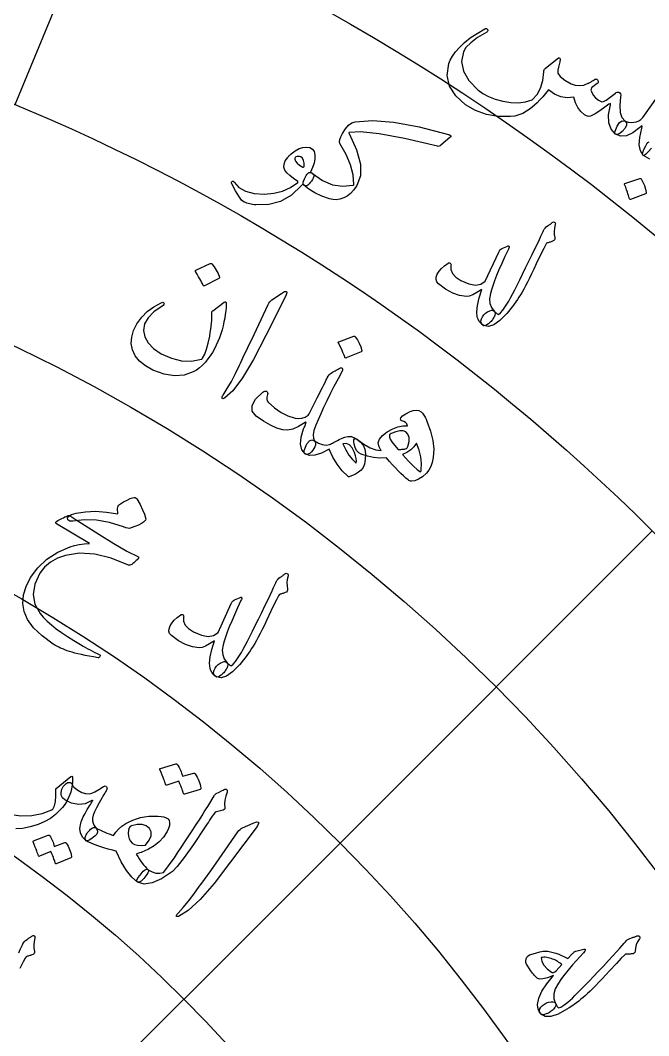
# Model space of a CAD drawing. Header units: millimetres. Extents: x -65 to 65, y -65 to 84.
# Drawn here: x 15.3 to 28, y 17.87 to 38.38 of the extents above; entities that cross this region are included whole.
import ezdxf

# ---------------------------------------------------------------- set-up
doc = ezdxf.new("R2010")
doc.units = ezdxf.units.MM
for name, color, linetype in [('ENGRAVE', 7, 'Continuous'), ('ENGRAVE_FINE', 8, 'Continuous'), ('GUIDE', 3, 'Continuous'), ('TEXT', 5, 'Continuous')]:
    doc.layers.add(name, color=color, linetype=linetype)

msp = doc.modelspace()

# ---------------------------------------------------------------- linework, layer by layer
at = {"layer": 'ENGRAVE'}
for radius in [57.525, 48.6086, 39.6922, 30.7759, 21.8595]:
    msp.add_circle((0, 0), radius, dxfattribs=at)
at = {"layer": 'ENGRAVE_FINE'}
for points in [[(18.6017, 44.9085), (15.1896, 36.6709)], [(28.0667, 28.0667), (21.7618, 21.7618)], [(21.7618, 21.7618), (15.457, 15.457)]]:
    msp.add_lwpolyline(points, dxfattribs=at)
for radius in [53.0668, 44.1504, 35.2341, 26.3177]:
    msp.add_circle((0, 0), radius, dxfattribs=at)
at = {"layer": 'GUIDE'}
msp.add_circle((0, 0), 59.475, dxfattribs=at)
at = {"layer": 'TEXT'}
for points in [[(27.3237, 36.9097), (27.3403, 36.9202), (27.3575, 36.9263), (27.3754, 36.928), (27.3939, 36.9253), (27.4133, 36.9152), (27.4255, 36.8962), (27.4305, 36.8685), (27.4284, 36.8319), (27.4112, 36.6591), (27.4207, 36.5198), (27.457, 36.4139), (27.5205, 36.3413), (27.5498, 36.3048), (27.5496, 36.2578), (27.5199, 36.2001), (27.4607, 36.1319), (27.4188, 36.096), (27.382, 36.0756), (27.3503, 36.0707), (27.3236, 36.0813), (27.2383, 36.1777), (27.1931, 36.3077), (27.1877, 36.4715), (27.222, 36.6693), (27.2256, 36.6866), (27.2221, 36.6951), (27.2115, 36.6948), (27.1938, 36.6857), (27.0804, 36.6033), (26.9876, 36.5384), (26.9151, 36.4911), (26.863, 36.4615), (26.8199, 36.444), (26.7789, 36.439), (26.7399, 36.4466), (26.7029, 36.4666), (26.6261, 36.5337), (26.5644, 36.6158), (26.5179, 36.7129), (26.4864, 36.8252), (26.3498, 36.8112), (26.2188, 36.8318), (26.093, 36.8872), (25.9722, 36.9773), (25.9136, 36.9023), (25.8558, 36.8332), (25.7991, 36.7701), (25.7433, 36.7129), (25.6884, 36.6615), (25.6342, 36.6157), (25.5808, 36.5754), (25.528, 36.5407), (25.4523, 36.4982), (25.3734, 36.4663), (25.2913, 36.4447), (25.2059, 36.4336), (24.9534, 36.4369), (24.7184, 36.4775), (24.5003, 36.5556), (24.2986, 36.6716), (24.0977, 36.8502), (23.9737, 37.0479), (23.9267, 37.2654), (23.9569, 37.5035), (23.9851, 37.5761), (24.0308, 37.6552), (24.0943, 37.7407), (24.1756, 37.8326), (24.2751, 37.9273), (24.3934, 38.0212), (24.5306, 38.1142), (24.6869, 38.2062), (24.6991, 38.2115), (24.71, 38.2139), (24.7196, 38.2133), (24.7278, 38.2099), (24.737, 38.2026), (24.7434, 38.1944), (24.7471, 38.1853), (24.7481, 38.1752), (24.7464, 38.1652), (24.7422, 38.1563), (24.7356, 38.1485), (24.7264, 38.1417), (24.5413, 38.0298), (24.401, 37.9259), (24.3051, 37.8306), (24.2534, 37.744), (24.2166, 37.5441), (24.2527, 37.3497), (24.3612, 37.1604), (24.542, 36.9755), (24.6432, 36.9021), (24.7618, 36.8396), (24.8977, 36.7878), (25.0512, 36.7465), (25.2148, 36.7191), (25.3677, 36.7139), (25.5099, 36.7311), (25.6414, 36.7709), (25.7408, 36.8767), (25.8134, 37.0067), (25.8588, 37.1611), (25.8766, 37.3401), (25.8796, 37.3598), (25.8857, 37.3768), (25.8948, 37.3911), (25.907, 37.4028), (26.1466, 37.6027), (26.1717, 37.6183), (26.1901, 37.621), (26.2017, 37.6107), (26.2064, 37.5875), (26.2002, 37.5383), (26.1906, 37.4859), (26.1776, 37.4303), (26.1612, 37.3716), (26.1635, 37.3099), (26.2097, 37.2434), (26.2994, 37.172), (26.4328, 37.0954), (26.5141, 37.0666), (26.5978, 37.0587), (26.684, 37.0718), (26.7728, 37.1058), (26.785, 37.1108), (26.7973, 37.1166), (26.8096, 37.1233), (26.8219, 37.1307), (26.8343, 37.1386), (26.8469, 37.1468), (26.8596, 37.155), (26.8724, 37.1635), (26.8973, 37.1791), (26.9183, 37.1884), (26.9355, 37.1917), (26.9488, 37.1888), (26.9577, 37.1826), (26.9648, 37.1738), (26.97, 37.1625), (26.9733, 37.1486), (26.9749, 37.1354), (26.9728, 37.1232), (26.9669, 37.1121), (26.9573, 37.1019), (26.8664, 37.0381), (26.844, 37.0149), (26.8318, 36.9905), (26.8298, 36.9647), (26.8381, 36.9378), (26.8763, 36.8698), (26.9243, 36.8132), (26.9822, 36.7677), (27.0499, 36.7334), (27.0836, 36.7373), (27.1404, 36.768), (27.2204, 36.8255), (27.3237, 36.9097)], [(21.2034, 35.2856), (21.4069, 35.1452), (21.6108, 35.0584), (21.8162, 35.0255), (22.0235, 35.0463), (22.0296, 35.0484), (22.0345, 35.0518), (22.0383, 35.0563), (22.0409, 35.062), (22.0238, 35.255), (21.9711, 35.4577), (21.8826, 35.6701), (21.7578, 35.8917), (21.749, 35.9244), (21.7549, 35.9688), (21.7755, 36.025), (21.8109, 36.093), (21.8708, 36.1874), (21.934, 36.2586), (22.0006, 36.3065), (22.0706, 36.3312), (22.42, 36.3565), (22.8506, 36.3233), (23.362, 36.2289), (23.9534, 36.0697), (23.9604, 36.0685), (23.9666, 36.0668), (23.972, 36.0646), (23.9766, 36.0621), (23.9806, 36.0594), (23.9843, 36.0569), (23.9876, 36.0547), (23.9906, 36.0527), (23.9972, 36.0468), (24.0005, 36.0403), (24.0003, 36.0332), (23.9966, 36.0255), (23.9956, 36.0241), (23.9943, 36.0227), (23.9927, 36.0212), (23.9908, 36.0197), (23.9885, 36.018), (23.9857, 36.0158), (23.9824, 36.0133), (23.9786, 36.0104), (23.7989, 35.8552), (23.781, 35.8427), (23.7636, 35.8352), (23.7464, 35.8328), (23.7297, 35.8354), (23.0668, 35.9916), (22.5493, 36.0864), (22.1771, 36.1258), (21.9502, 36.1141), (21.9431, 36.1111), (21.9397, 36.1063), (21.94, 36.0998), (21.9441, 36.0914), (22.0959, 35.7606), (22.172, 35.475), (22.1742, 35.2353), (22.104, 35.0413), (22.0415, 34.9532), (21.9761, 34.8821), (21.9078, 34.828), (21.8366, 34.7909), (21.7602, 34.7665), (21.6867, 34.7555), (21.616, 34.7578), (21.5481, 34.7734), (21.3929, 34.8297), (21.255, 34.8939), (21.1343, 34.9665), (21.0307, 35.0474), (21.0191, 35.0645), (21.0149, 35.086), (21.018, 35.1121), (21.0285, 35.1426), (21.0435, 35.1759), (21.057, 35.2044), (21.0692, 35.2281), (21.0798, 35.2471), (21.0973, 35.2725), (21.1152, 35.2907), (21.1334, 35.3016), (21.1519, 35.3053), (21.1644, 35.3056), (21.1771, 35.3024), (21.1902, 35.2957), (21.2034, 35.2856)], [(20.9815, 35.0394), (20.7818, 34.8498), (20.5622, 34.722), (20.3226, 34.6554), (20.0629, 34.6494), (20.0293, 34.653), (19.9967, 34.6575), (19.9651, 34.663), (19.9346, 34.6696), (19.9054, 34.6772), (19.8777, 34.6859), (19.8517, 34.6959), (19.8272, 34.707), (19.7741, 34.7486), (19.7149, 34.8237), (19.6493, 34.9321), (19.5769, 35.074), (19.5707, 35.092), (19.5693, 35.1068), (19.5729, 35.1184), (19.5814, 35.1268), (19.5922, 35.1309), (19.6027, 35.1297), (19.6128, 35.1231), (19.6227, 35.1111), (19.7205, 35.0034), (19.8552, 34.9274), (20.0272, 34.8827), (20.237, 34.8688), (20.4246, 34.8841), (20.5993, 34.9283), (20.7609, 35.0018), (20.9096, 35.1048), (20.9121, 35.1101), (20.913, 35.115), (20.9122, 35.1195), (20.9097, 35.1235), (20.819, 35.1848), (20.7453, 35.2433), (20.6889, 35.2988), (20.6496, 35.3517), (20.6291, 35.4098), (20.6314, 35.4723), (20.6565, 35.5392), (20.7044, 35.6105), (20.7117, 35.6195), (20.7194, 35.6284), (20.7276, 35.6372), (20.7362, 35.6461), (20.7454, 35.6551), (20.7552, 35.6644), (20.7657, 35.674), (20.7768, 35.684), (20.8557, 35.7445), (20.9338, 35.7872), (21.011, 35.8122), (21.0873, 35.8195), (21.1546, 35.8083), (21.2046, 35.7783), (21.2373, 35.7294), (21.2526, 35.6617), (21.2525, 35.5801), (21.2378, 35.4941), (21.2087, 35.4036), (21.1651, 35.3087), (21.1705, 35.3055), (21.1759, 35.3026), (21.1812, 35.3), (21.1865, 35.2977), (21.1917, 35.2954), (21.197, 35.2928), (21.2024, 35.2899), (21.2078, 35.2867), (21.224, 35.2717), (21.2312, 35.2511), (21.2295, 35.2251), (21.2189, 35.1936), (21.2031, 35.1615), (21.1839, 35.131), (21.1615, 35.1019), (21.1359, 35.0744), (21.1105, 35.0519), (21.0888, 35.0379), (21.071, 35.0324), (21.0568, 35.0355), (21.0051, 35.0665), (21.0018, 35.0617), (20.9967, 35.0556), (20.9899, 35.0481), (20.9815, 35.0394)], [(21.0349, 35.4276), (21.0361, 35.4955), (21.0256, 35.5501), (21.0034, 35.5915), (20.9697, 35.6196), (20.9439, 35.6268), (20.9185, 35.6291), (20.8935, 35.6265), (20.8689, 35.619), (20.8589, 35.6132), (20.8527, 35.6042), (20.8503, 35.5921), (20.8516, 35.5769), (20.8653, 35.535), (20.8964, 35.4936), (20.9449, 35.4526), (21.0107, 35.412), (21.0184, 35.4093), (21.025, 35.411), (21.0305, 35.4171), (21.0349, 35.4276)], [(27.8174, 35.1859), (27.8237, 35.1868), (27.8302, 35.185), (27.837, 35.1808), (27.8441, 35.1741), (27.8803, 35.109), (27.9092, 35.0414), (27.931, 34.9713), (27.9456, 34.8987), (27.9453, 34.8896), (27.9427, 34.8824), (27.9376, 34.8772), (27.9302, 34.8739), (27.6293, 34.7616), (27.6204, 34.7603), (27.6133, 34.7639), (27.6078, 34.7726), (27.6041, 34.7862), (27.6009, 34.798), (27.5955, 34.8162), (27.5878, 34.8408), (27.5779, 34.8717), (27.5654, 34.9093), (27.5499, 34.9538), (27.5315, 35.0052), (27.51, 35.0636), (27.5078, 35.0722), (27.5084, 35.0787), (27.5118, 35.0829), (27.5179, 35.0851)], [(26.0476, 34.2929), (26.0618, 34.3016), (26.075, 34.3055), (26.0872, 34.3046), (26.0983, 34.2988), (26.106, 34.2907), (26.1106, 34.2804), (26.1119, 34.268), (26.11, 34.2535), (26.0939, 34.1835), (26.087, 34.116), (26.0893, 34.0511), (26.1008, 33.9888), (26.1016, 33.9646), (26.0939, 33.9443), (26.0777, 33.9281), (26.0531, 33.9158), (26.0386, 33.9107), (26.0239, 33.9057), (26.0091, 33.9008), (25.9941, 33.8961), (25.9791, 33.8914), (25.9642, 33.8865), (25.9496, 33.8815), (25.9351, 33.8764), (25.9176, 33.8504), (25.8769, 33.7718), (25.8128, 33.6405), (25.7253, 33.4567), (25.6772, 33.3556), (25.6314, 33.2611), (25.5881, 33.1732), (25.5471, 33.0918), (25.5084, 33.0172), (25.4721, 32.9497), (25.4382, 32.8893), (25.4066, 32.836), (25.3757, 32.7865), (25.3439, 32.7378), (25.3111, 32.6899), (25.2773, 32.6427), (25.2425, 32.5961), (25.2065, 32.5499), (25.1692, 32.5041), (25.1308, 32.4587), (24.9915, 32.3147), (24.8674, 32.2257), (24.7585, 32.1914), (24.6647, 32.2118), (24.6299, 32.237), (24.6102, 32.2677), (24.6057, 32.304), (24.6164, 32.346), (24.6378, 32.3886), (24.6659, 32.4267), (24.7004, 32.4604), (24.7416, 32.4896), (24.7846, 32.5127), (24.821, 32.5232), (24.8508, 32.5209), (24.874, 32.506), (24.8898, 32.492), (24.9041, 32.4794), (24.9168, 32.4683), (24.9278, 32.4587), (24.9376, 32.4507), (24.9466, 32.4447), (24.9548, 32.4406), (24.9622, 32.4383), (25.0028, 32.4675), (25.0511, 32.5224), (25.107, 32.6028), (25.1705, 32.7089), (25.2062, 32.7735), (25.2462, 32.8482), (25.2905, 32.9332), (25.3389, 33.0284), (25.3917, 33.1339), (25.4492, 33.2498), (25.5114, 33.376), (25.5782, 33.5126), (25.6431, 33.6464), (25.6998, 33.7642), (25.7482, 33.866), (25.7884, 33.9517), (25.8207, 34.0213), (25.8452, 34.0745), (25.8619, 34.1113), (25.8709, 34.1318), (25.8845, 34.1571), (25.9031, 34.1812), (25.9265, 34.2041), (25.9547, 34.2259), (25.9702, 34.2357), (25.9846, 34.2452), (25.9978, 34.2542), (26.01, 34.2628), (26.0211, 34.271), (26.031, 34.2787), (26.0398, 34.286), (26.0476, 34.2929)], [(24.6603, 32.2112), (24.612, 32.2529), (24.575, 32.2955), (24.549, 32.3393), (24.5343, 32.3841), (24.5255, 32.4919), (24.5376, 32.6207), (24.5704, 32.7706), (24.624, 32.9415), (24.5263, 32.8797), (24.4426, 32.8356), (24.3728, 32.8093), (24.3168, 32.8007), (24.1775, 32.8202), (24.0371, 32.8696), (23.8953, 32.9487), (23.7516, 33.0576), (23.7175, 33.0975), (23.7018, 33.1429), (23.7047, 33.1938), (23.726, 33.2503), (23.7625, 33.3086), (23.8107, 33.365), (23.8708, 33.4193), (23.9428, 33.4716), (23.954, 33.4776), (23.9649, 33.4805), (23.9754, 33.4801), (23.9856, 33.4765), (23.9961, 33.4685), (24.0023, 33.4586), (24.0042, 33.4468), (24.0018, 33.4332), (23.9993, 33.346), (24.0317, 33.2658), (24.0989, 33.1925), (24.2009, 33.1259), (24.3604, 33.0576), (24.496, 33.0317), (24.6081, 33.0485), (24.6966, 33.1083), (24.967, 33.6941), (24.9806, 33.7201), (24.9956, 33.741), (25.012, 33.757), (25.0297, 33.7679), (25.132, 33.8124), (25.1459, 33.8178), (25.1574, 33.8205), (25.1664, 33.8206), (25.1729, 33.8181), (25.1774, 33.8087), (25.1771, 33.7949), (25.1719, 33.7766), (25.1619, 33.754), (25.0916, 33.6053), (25.0285, 33.4671), (24.9727, 33.3393), (24.9241, 33.2218), (24.8825, 33.1149), (24.8476, 33.0189), (24.8194, 32.9336), (24.7979, 32.8592), (24.7823, 32.7541), (24.7902, 32.66), (24.8216, 32.5767), (24.8765, 32.5041), (24.8909, 32.4824), (24.8951, 32.4553), (24.8892, 32.4228), (24.8731, 32.3849), (24.8625, 32.3665), (24.8511, 32.3485), (24.839, 32.3307), (24.8261, 32.3133), (24.8122, 32.2965), (24.7969, 32.2805), (24.7802, 32.2652), (24.7622, 32.2508), (24.7269, 32.2263), (24.6982, 32.2115), (24.676, 32.2065), (24.6603, 32.2112)], [(19.1396, 33.4676), (19.1459, 33.4692), (19.153, 33.4683), (19.1608, 33.4649), (19.1694, 33.4589), (19.2188, 33.3976), (19.2612, 33.3329), (19.2966, 33.2648), (19.3249, 33.1933), (19.3264, 33.1841), (19.3249, 33.1765), (19.3207, 33.1706), (19.3136, 33.1664), (19.0233, 33.0162), (19.0143, 33.0138), (19.0063, 33.0166), (18.9991, 33.0247), (18.9927, 33.038), (18.9873, 33.0495), (18.9783, 33.0672), (18.9659, 33.091), (18.95, 33.121), (18.9301, 33.1574), (18.906, 33.2004), (18.8774, 33.25), (18.8444, 33.3062), (18.8406, 33.3146), (18.84, 33.3212), (18.8427, 33.3259), (18.8486, 33.3288)], [(20.5762, 32.8609), (20.6426, 32.8984), (20.6799, 32.9028), (20.688, 32.8742), (20.6669, 32.8126), (20.2658, 32.0157), (20.0166, 31.5284), (19.7926, 31.155), (19.5951, 30.8946), (19.4246, 30.7467), (19.4052, 30.7381), (19.3913, 30.7356), (19.3829, 30.7393), (19.3799, 30.7492), (19.3803, 30.7616), (19.3839, 30.7756), (19.3907, 30.7914), (19.4007, 30.809), (19.4843, 30.9418), (19.567, 31.0865), (19.6485, 31.2431), (19.7288, 31.4118), (19.7505, 31.4553), (19.808, 31.5739), (19.901, 31.7674), (20.0292, 32.0361), (20.3067, 32.6361), (20.3235, 32.6667), (20.3421, 32.693), (20.3625, 32.7151), (20.3846, 32.7328)], [(19.4642, 32.6486), (19.4596, 32.5801), (19.4527, 32.5098), (19.4436, 32.4377), (19.4321, 32.3637), (19.4177, 32.2878), (19.3998, 32.2098), (19.3783, 32.1296), (19.3533, 32.0474), (19.3258, 31.967), (19.2951, 31.8893), (19.2612, 31.8144), (19.2242, 31.7422), (19.1838, 31.6725), (19.1401, 31.6051), (19.093, 31.54), (19.0426, 31.4772), (18.9842, 31.4145), (18.9238, 31.3605), (18.8614, 31.3151), (18.797, 31.2782), (18.6159, 31.2148), (18.42, 31.2001), (18.209, 31.2339), (17.9822, 31.3156), (17.8312, 31.3969), (17.7118, 31.4912), (17.624, 31.5988), (17.5677, 31.72), (17.5451, 31.8479), (17.5527, 31.9786), (17.5906, 32.1123), (17.659, 32.2489), (17.7547, 32.3809), (17.8678, 32.4961), (17.9984, 32.5942), (18.1468, 32.6752), (18.1674, 32.6824), (18.184, 32.6836), (18.1966, 32.6786), (18.2054, 32.6675), (18.2105, 32.6517), (18.2057, 32.6362), (18.1912, 32.6209), (18.1669, 32.6059), (18.0008, 32.4927), (17.8835, 32.3726), (17.8145, 32.2458), (17.7934, 32.1128), (17.8173, 31.9835), (17.8848, 31.8626), (17.996, 31.75), (18.1508, 31.6451), (18.3571, 31.5518), (18.5608, 31.502), (18.7627, 31.4959), (18.9631, 31.5336), (18.9682, 31.536), (18.9738, 31.5409), (18.9797, 31.5482), (18.986, 31.5578), (19.0284, 31.6383), (19.0664, 31.7389), (19.1, 31.8596), (19.1288, 32.0004), (19.1407, 32.0729), (19.1508, 32.1408), (19.1593, 32.2042), (19.166, 32.2631), (19.1706, 32.3173), (19.173, 32.3669), (19.173, 32.4117), (19.1708, 32.4519), (19.1705, 32.4723), (19.1735, 32.4892), (19.1798, 32.5026), (19.1894, 32.5124), (19.4218, 32.6865), (19.4388, 32.6946), (19.4515, 32.6909), (19.46, 32.6756), (19.4642, 32.6486)], [(22.0383, 32.0001), (22.0448, 32.0011), (22.0518, 31.9996), (22.0593, 31.9955), (22.0674, 31.9888), (22.112, 31.9233), (22.1493, 31.8549), (22.1793, 31.7838), (22.202, 31.7099), (22.2027, 31.7006), (22.2006, 31.6932), (22.1959, 31.6876), (22.1884, 31.684), (21.8855, 31.5594), (21.8763, 31.5578), (21.8684, 31.5613), (21.8619, 31.57), (21.8566, 31.5838), (21.852, 31.5958), (21.8445, 31.6142), (21.8339, 31.6391), (21.8204, 31.6705), (21.8035, 31.7085), (21.7827, 31.7536), (21.758, 31.8056), (21.7295, 31.8646), (21.7263, 31.8734), (21.7262, 31.88), (21.7293, 31.8845), (21.7355, 31.8868)], [(21.2488, 29.8854), (21.2626, 29.86), (21.2679, 29.8318), (21.2645, 29.8008), (21.2525, 29.767), (21.233, 29.7286), (21.2106, 29.6945), (21.1852, 29.6648), (21.157, 29.6393), (21.1286, 29.6206), (21.1029, 29.6111), (21.08, 29.6107), (21.0598, 29.6196), (20.9903, 29.7058), (20.9617, 29.8187), (20.9739, 29.9587), (21.027, 30.1259), (21.038, 30.1534), (21.0475, 30.1773), (21.0556, 30.1975), (21.0621, 30.214), (21.0673, 30.2269), (21.0709, 30.2361), (21.0731, 30.2416), (21.0738, 30.2434), (21.0755, 30.2552), (21.0727, 30.2608), (21.0656, 30.2599), (21.054, 30.2528), (20.9244, 30.1735), (20.8062, 30.1226), (20.6993, 30.1), (20.6035, 30.1057), (20.4837, 30.1414), (20.3549, 30.2001), (20.217, 30.2817), (20.0697, 30.3861), (19.9897, 30.484), (19.9848, 30.5968), (20.0552, 30.7248), (20.2015, 30.8676), (20.2232, 30.8821), (20.2433, 30.8901), (20.2618, 30.8915), (20.2787, 30.8863), (20.2918, 30.8758), (20.2989, 30.8611), (20.3, 30.8422), (20.2951, 30.8192), (20.2845, 30.77), (20.2836, 30.728), (20.2922, 30.6932), (20.3104, 30.6657), (20.4376, 30.5495), (20.5703, 30.457), (20.7088, 30.3882), (20.8533, 30.3431), (20.9239, 30.3347), (20.9919, 30.3422), (21.0574, 30.3657), (21.1204, 30.4053), (21.1374, 30.4329), (21.1729, 30.5001), (21.227, 30.6067), (21.2995, 30.753), (21.3387, 30.831), (21.3742, 30.9013), (21.406, 30.9639), (21.4342, 31.0189), (21.4583, 31.066), (21.4779, 31.1049), (21.493, 31.1357), (21.5035, 31.1583), (21.522, 31.1912), (21.5414, 31.218), (21.5616, 31.2387), (21.5827, 31.2533), (21.6115, 31.2696), (21.6383, 31.2848), (21.6633, 31.2988), (21.6864, 31.3116), (21.7073, 31.3234), (21.7259, 31.3343), (21.7423, 31.3444), (21.7563, 31.3535), (21.7688, 31.36), (21.7805, 31.3621), (21.7914, 31.3598), (21.8015, 31.353), (21.8095, 31.3413), (21.8134, 31.3293), (21.813, 31.3169), (21.8084, 31.3041), (21.721, 31.139), (21.6395, 30.9816), (21.5641, 30.832), (21.4946, 30.69), (21.4308, 30.5558), (21.3727, 30.4296), (21.3203, 30.3113), (21.2734, 30.2009), (21.2353, 30.0939), (21.2185, 30.0057), (21.2229, 29.9362), (21.2488, 29.8854)], [(23.4034, 30.4691), (23.4156, 30.4583), (23.4286, 30.444), (23.4422, 30.4264), (23.4564, 30.4054), (23.4711, 30.3809), (23.4862, 30.3526), (23.5017, 30.3206), (23.5174, 30.2849), (23.5911, 30.0826), (23.6365, 29.8923), (23.6541, 29.7141), (23.6442, 29.5481), (23.6227, 29.4502), (23.5925, 29.3654), (23.5539, 29.2939), (23.5069, 29.2354), (23.4242, 29.1613), (23.3457, 29.1093), (23.2717, 29.0792), (23.202, 29.0711), (23.1853, 29.0722), (23.169, 29.0766), (23.1529, 29.0841), (23.1372, 29.095), (23.0905, 29.1336), (23.0415, 29.1771), (22.9902, 29.2255), (22.9366, 29.2786), (22.8807, 29.3366), (22.8223, 29.3994), (22.7616, 29.4669), (22.6983, 29.5392), (22.5683, 29.5373), (22.4403, 29.5493), (22.3144, 29.5753), (22.1903, 29.6154), (22.1382, 29.6452), (22.0974, 29.6893), (22.0676, 29.7475), (22.0488, 29.8201), (22.0419, 29.8685), (22.0433, 29.9029), (22.053, 29.9234), (22.071, 29.9298), (22.0774, 29.9292), (22.0833, 29.9281), (22.0888, 29.9264), (22.094, 29.9241), (22.0988, 29.9215), (22.1036, 29.9187), (22.1082, 29.9157), (22.1126, 29.9126), (22.2457, 29.8154), (22.3699, 29.7457), (22.4853, 29.7034), (22.5922, 29.6888), (22.5886, 29.6945), (22.5845, 29.7021), (22.5797, 29.7115), (22.5744, 29.7228), (22.5684, 29.7358), (22.5614, 29.7503), (22.5536, 29.7663), (22.545, 29.7838), (22.5348, 29.8511), (22.5597, 29.9203), (22.6198, 29.9912), (22.7153, 30.0639), (22.825, 30.1254), (22.9298, 30.1662), (23.0296, 30.1862), (23.1243, 30.1853), (23.1093, 30.2254), (23.085, 30.2565), (23.0515, 30.2786), (23.0088, 30.2917), (22.9992, 30.2944), (22.9918, 30.3), (22.9866, 30.3086), (22.9835, 30.32), (22.992, 30.3528), (23.0268, 30.3895), (23.088, 30.43), (23.1758, 30.4743), (23.2417, 30.4978), (23.3017, 30.5048), (23.3556, 30.4952), (23.4034, 30.4691)], [(21.7418, 29.9103), (21.8021, 29.9382), (21.8608, 29.9582), (21.9178, 29.9704), (21.9731, 29.9748), (21.9842, 29.9732), (21.9962, 29.9702), (22.0093, 29.9659), (22.0234, 29.9603), (22.0387, 29.9533), (22.0554, 29.9447), (22.0735, 29.9345), (22.0929, 29.9227), (22.1704, 29.8667), (22.2267, 29.7975), (22.2616, 29.7151), (22.2751, 29.6197), (22.272, 29.5075), (22.2563, 29.4159), (22.2284, 29.345), (22.1883, 29.2947), (22.1314, 29.2505), (22.0743, 29.214), (22.0168, 29.185), (21.959, 29.1636), (21.9475, 29.1603), (21.9377, 29.1592), (21.9296, 29.1602), (21.9231, 29.1634), (21.8036, 29.28), (21.7004, 29.4106), (21.6133, 29.5555), (21.5421, 29.715), (21.384, 29.6356), (21.2511, 29.5931), (21.1431, 29.5877), (21.0598, 29.6196), (21.0438, 29.637), (21.0365, 29.6605), (21.0378, 29.6901), (21.0478, 29.7258), (21.093, 29.8259), (21.1415, 29.886), (21.1934, 29.9058), (21.2488, 29.8854), (21.3261, 29.8392), (21.403, 29.8108), (21.4796, 29.8004), (21.556, 29.8078), (21.5723, 29.8174), (21.5906, 29.828), (21.6108, 29.8398), (21.633, 29.8527), (21.6571, 29.8664), (21.6833, 29.8806), (21.7115, 29.8952), (21.7418, 29.9103)], [(23.1305, 29.7686), (23.1548, 29.8713), (23.1559, 29.9552), (23.134, 30.0202), (23.0892, 30.0661), (23.0372, 30.0845), (22.9705, 30.0851), (22.8892, 30.0676), (22.7932, 30.0322), (22.7754, 30.0207), (22.7639, 30.0044), (22.7587, 29.9833), (22.7596, 29.9576), (22.774, 29.919), (22.8081, 29.8648), (22.862, 29.7948), (22.9353, 29.7089), (22.9636, 29.7111), (22.9891, 29.7131), (23.0119, 29.715), (23.0319, 29.7166), (23.0494, 29.7183), (23.0644, 29.7202), (23.0769, 29.7222), (23.0869, 29.7244), (23.1045, 29.7328), (23.1177, 29.743), (23.1263, 29.7549), (23.1305, 29.7686)], [(22.0562, 29.6476), (22.0072, 29.7449), (21.951, 29.8067), (21.8877, 29.833), (21.8175, 29.8237), (21.877, 29.7039), (21.9412, 29.5987), (22.0103, 29.5081), (22.0844, 29.432), (22.0909, 29.4767), (22.0884, 29.5275), (22.0768, 29.5845), (22.0562, 29.6476)], [(23.3066, 29.8381), (23.2554, 29.7672), (23.1912, 29.7053), (23.1141, 29.6522), (23.0243, 29.6079), (23.1462, 29.4755), (23.2444, 29.3742), (23.3193, 29.3041), (23.3711, 29.2654), (23.3844, 29.2623), (23.3941, 29.2678), (23.4002, 29.2821), (23.4027, 29.305), (23.4094, 29.4292), (23.3957, 29.5595), (23.3615, 29.6958), (23.3066, 29.8381)], [(17.388, 28.1465), (17.1059, 28.2329), (16.8415, 28.2811), (16.5952, 28.2918), (16.3675, 28.2653), (16.3326, 28.261), (16.3042, 28.2638), (16.282, 28.2735), (16.2663, 28.2902), (16.2592, 28.3293), (16.2839, 28.3646), (16.3404, 28.396), (16.429, 28.4233), (16.6199, 28.4543), (16.8247, 28.4624), (17.0432, 28.4472), (17.2752, 28.4083), (17.2685, 28.5179), (17.2701, 28.5433), (17.277, 28.5655), (17.2892, 28.5844), (17.3067, 28.6002), (17.3893, 28.6507), (17.4612, 28.6902), (17.5222, 28.7188), (17.5723, 28.7365), (17.6008, 28.742), (17.6241, 28.7397), (17.6422, 28.7298), (17.6551, 28.7122), (17.7212, 28.5961), (17.773, 28.4933), (17.8107, 28.4037), (17.8345, 28.3274), (17.8356, 28.307), (17.829, 28.2861), (17.8149, 28.2648), (17.7931, 28.2431), (17.7501, 28.2147), (17.6911, 28.1845), (17.6159, 28.1525), (17.5248, 28.1185), (17.5055, 28.117), (17.4763, 28.1212), (17.4371, 28.131), (17.388, 28.1465)], [(16.5372, 28.2224), (16.8866, 27.9978), (17.192, 27.8094), (17.4548, 27.6586), (17.6758, 27.5465), (17.6827, 27.5432), (17.6879, 27.5392), (17.6916, 27.5346), (17.6936, 27.5293), (17.694, 27.5237), (17.6926, 27.518), (17.6895, 27.5123), (17.6846, 27.5064), (17.6634, 27.4851), (17.6436, 27.4657), (17.6253, 27.4483), (17.6085, 27.4328), (17.5932, 27.4191), (17.5794, 27.4075), (17.567, 27.3977), (17.5561, 27.3898), (17.5366, 27.3787), (17.5185, 27.3728), (17.5019, 27.3722), (17.4867, 27.3769), (17.1371, 27.5177), (16.8076, 27.5964), (16.4998, 27.614), (16.2144, 27.5714), (16.0511, 27.5152), (15.911, 27.4362), (15.7939, 27.3348), (15.6997, 27.2113), (15.5952, 26.9924), (15.5613, 26.7843), (15.597, 26.587), (15.7018, 26.4), (15.7674, 26.3228), (15.8437, 26.2455), (15.9307, 26.1678), (16.0283, 26.0897), (16.1363, 26.0109), (16.2544, 25.9313), (16.3826, 25.8508), (16.5209, 25.7691), (16.5707, 25.7411), (16.62, 25.7139), (16.6686, 25.6874), (16.7166, 25.6618), (16.7637, 25.637), (16.8095, 25.6135), (16.8541, 25.5912), (16.8975, 25.57), (16.9101, 25.5626), (16.9166, 25.5535), (16.9169, 25.5427), (16.9111, 25.5301), (16.9014, 25.5175), (16.8918, 25.5091), (16.8822, 25.5051), (16.8728, 25.5052), (16.7804, 25.5202), (16.6937, 25.5353), (16.6128, 25.5508), (16.5378, 25.5666), (16.4685, 25.5825), (16.4052, 25.5984), (16.3476, 25.6141), (16.296, 25.6298), (16.2489, 25.6471), (16.2037, 25.6645), (16.1601, 25.6822), (16.1183, 25.7001), (16.0783, 25.7187), (16.0402, 25.7385), (16.0038, 25.7595), (15.9693, 25.7816), (15.7429, 25.9478), (15.5688, 26.1117), (15.4473, 26.2744), (15.3786, 26.4368), (15.3547, 26.6031), (15.3684, 26.773), (15.4199, 26.9465), (15.5099, 27.1235), (15.6585, 27.3219), (15.8411, 27.4924), (16.0581, 27.6343), (16.3101, 27.7468), (16.399, 27.7732), (16.4938, 27.7926), (16.5945, 27.8051), (16.7012, 27.8104), (16.0338, 28.2079), (16.0216, 28.2241), (16.0219, 28.2406), (16.0349, 28.2573), (16.0604, 28.2743), (16.1029, 28.296), (16.1413, 28.3154), (16.1756, 28.3324), (16.2059, 28.3471), (16.2319, 28.3594), (16.2537, 28.3689), (16.2712, 28.3759), (16.2844, 28.3801), (16.3035, 28.3712), (16.3521, 28.3421), (16.4301, 28.2925), (16.5372, 28.2224)], [(20.6479, 27.1975), (20.6621, 27.2061), (20.6754, 27.21), (20.6877, 27.209), (20.6989, 27.2032), (20.7067, 27.195), (20.7113, 27.1846), (20.7127, 27.1722), (20.7109, 27.1576), (20.695, 27.0874), (20.6884, 27.0198), (20.6909, 26.9546), (20.7027, 26.892), (20.7035, 26.8677), (20.6959, 26.8475), (20.6796, 26.8312), (20.6549, 26.819), (20.6403, 26.814), (20.6256, 26.8091), (20.6107, 26.8043), (20.5956, 26.7996), (20.5806, 26.7949), (20.5657, 26.7901), (20.551, 26.7852), (20.5364, 26.7801), (20.5189, 26.7542), (20.4782, 26.6755), (20.4142, 26.5442), (20.3266, 26.3603), (20.2784, 26.2593), (20.2326, 26.1648), (20.1891, 26.0769), (20.148, 25.9955), (20.1092, 25.921), (20.0728, 25.8536), (20.0387, 25.7932), (20.0071, 25.7399), (19.9761, 25.6906), (19.9441, 25.642), (19.9112, 25.5941), (19.8774, 25.547), (19.8424, 25.5005), (19.8063, 25.4543), (19.7689, 25.4086), (19.7304, 25.3633), (19.5909, 25.2196), (19.4667, 25.1307), (19.3581, 25.0963), (19.2647, 25.1166), (19.2301, 25.1416), (19.2106, 25.1722), (19.2062, 25.2084), (19.217, 25.2504), (19.2385, 25.2929), (19.2665, 25.3311), (19.301, 25.3647), (19.3421, 25.394), (19.3851, 25.4171), (19.4215, 25.4276), (19.4512, 25.4254), (19.4742, 25.4106), (19.49, 25.3966), (19.5042, 25.384), (19.5168, 25.3729), (19.5278, 25.3633), (19.5376, 25.3554), (19.5465, 25.3494), (19.5547, 25.3453), (19.5621, 25.343), (19.6027, 25.3722), (19.651, 25.427), (19.7071, 25.5073), (19.7708, 25.6133), (19.8066, 25.6778), (19.8467, 25.7525), (19.891, 25.8374), (19.9395, 25.9326), (19.9925, 26.0381), (20.05, 26.1539), (20.1123, 26.2801), (20.179, 26.4167), (20.2439, 26.5506), (20.3004, 26.6685), (20.3487, 26.7704), (20.3888, 26.8562), (20.4209, 26.9259), (20.4453, 26.9791), (20.462, 27.016), (20.4709, 27.0365), (20.4845, 27.0618), (20.5031, 27.0859), (20.5265, 27.1089), (20.5548, 27.1306), (20.5703, 27.1404), (20.5847, 27.1499), (20.598, 27.1589), (20.6102, 27.1674), (20.6213, 27.1756), (20.6313, 27.1833), (20.6401, 27.1906), (20.6479, 27.1975)], [(19.2603, 25.1159), (19.2124, 25.1574), (19.1756, 25.1999), (19.1499, 25.2434), (19.1353, 25.2881), (19.1267, 25.3957), (19.1389, 25.5243), (19.1717, 25.6741), (19.225, 25.845), (19.1276, 25.7829), (19.0441, 25.7385), (18.9745, 25.7119), (18.9186, 25.703), (18.7798, 25.7217), (18.6397, 25.7699), (18.4981, 25.8478), (18.3544, 25.9552), (18.3202, 25.9946), (18.3043, 26.0397), (18.3069, 26.0906), (18.3278, 26.1473), (18.3638, 26.2059), (18.4116, 26.2626), (18.4711, 26.3175), (18.5426, 26.3704), (18.5538, 26.3766), (18.5646, 26.3795), (18.5752, 26.3792), (18.5854, 26.3757), (18.5959, 26.3678), (18.6022, 26.358), (18.6041, 26.3462), (18.6018, 26.3326), (18.5999, 26.2454), (18.6327, 26.1656), (18.7001, 26.0929), (18.8022, 26.0271), (18.9616, 25.9599), (19.0971, 25.9347), (19.2089, 25.9519), (19.2973, 26.012), (19.5657, 26.5987), (19.5793, 26.6247), (19.5942, 26.6457), (19.6105, 26.6617), (19.6283, 26.6727), (19.7305, 26.7173), (19.7445, 26.7228), (19.756, 26.7256), (19.765, 26.7256), (19.7715, 26.7231), (19.7761, 26.7137), (19.7758, 26.6999), (19.7707, 26.6816), (19.7608, 26.6589), (19.691, 26.51), (19.6283, 26.3716), (19.5728, 26.2436), (19.5245, 26.126), (19.4831, 26.019), (19.4483, 25.923), (19.4202, 25.8377), (19.3988, 25.7632), (19.3832, 25.6582), (19.391, 25.5642), (19.4221, 25.481), (19.4767, 25.4087), (19.4911, 25.387), (19.4952, 25.3599), (19.4892, 25.3275), (19.473, 25.2896), (19.4624, 25.2713), (19.451, 25.2532), (19.4388, 25.2355), (19.4259, 25.2181), (19.412, 25.2013), (19.3967, 25.1853), (19.38, 25.1701), (19.3619, 25.1556), (19.3267, 25.1311), (19.2981, 25.1163), (19.2759, 25.1113), (19.2603, 25.1159)], [(18.807, 23.1726), (18.8135, 23.1731), (18.8205, 23.171), (18.8278, 23.1662), (18.8354, 23.1588), (18.8564, 23.1246), (18.8755, 23.09), (18.8927, 23.0551), (18.9081, 23.0199), (18.9217, 22.9841), (18.9335, 22.9473), (18.9436, 22.9096), (18.9519, 22.871), (18.9517, 22.8614), (18.9487, 22.8536), (18.9428, 22.8476), (18.934, 22.8434), (18.6178, 22.7471), (18.6117, 22.7474), (18.606, 22.7521), (18.6007, 22.761), (18.596, 22.7743), (18.5938, 22.7847), (18.5891, 22.8004), (18.5819, 22.8212), (18.5723, 22.8473), (18.5601, 22.879), (18.5452, 22.9165), (18.5277, 22.9599), (18.5076, 23.0092), (18.2614, 22.9324), (18.2521, 22.9313), (18.2445, 22.9354), (18.2384, 22.9445), (18.234, 22.9587), (18.2302, 22.971), (18.2238, 22.99), (18.2148, 23.0156), (18.2032, 23.0478), (18.1886, 23.0871), (18.1706, 23.1335), (18.1491, 23.1872), (18.1241, 23.2482), (18.1227, 23.2561), (18.124, 23.262), (18.1279, 23.2658), (18.1344, 23.2676), (18.4451, 23.3602), (18.4516, 23.3608), (18.4586, 23.3588), (18.4659, 23.3541), (18.4737, 23.3469), (18.4927, 23.3192), (18.51, 23.2908), (18.5256, 23.2618), (18.5393, 23.2322), (18.5514, 23.2021), (18.5621, 23.1717), (18.5712, 23.141), (18.5788, 23.11)], [(17.0448, 22.8996), (17.0541, 22.8847), (17.0568, 22.868), (17.053, 22.8494), (17.0426, 22.8289), (17.0349, 22.815), (17.0241, 22.7958), (17.0102, 22.7712), (16.9932, 22.7414), (16.9732, 22.7064), (16.9504, 22.6665), (16.9247, 22.6217), (16.8961, 22.5719), (16.8425, 22.4762), (16.8027, 22.3928), (16.7764, 22.3219), (16.7639, 22.2633), (16.7628, 22.2108), (16.7732, 22.1609), (16.795, 22.1137), (16.8282, 22.0691), (16.8576, 22.0255), (16.8653, 21.9837), (16.8512, 21.9437), (16.8154, 21.9055), (16.7483, 21.853), (16.6956, 21.8192), (16.6573, 21.804), (16.6332, 21.8076), (16.5589, 21.8811), (16.5157, 21.9647), (16.5038, 22.0586), (16.5231, 22.1629), (16.534, 22.1922), (16.5463, 22.2231), (16.5599, 22.2554), (16.5749, 22.2893), (16.5918, 22.3246), (16.611, 22.3612), (16.6327, 22.3992), (16.6567, 22.4385), (16.6805, 22.4764), (16.7014, 22.5102), (16.7196, 22.5398), (16.7351, 22.5653), (16.7476, 22.5862), (16.7571, 22.602), (16.7637, 22.6126), (16.7674, 22.6181), (16.769, 22.6207), (16.7696, 22.6226), (16.7692, 22.6239), (16.7677, 22.6246), (16.765, 22.6245), (16.7611, 22.6233), (16.7558, 22.6211), (16.7492, 22.618), (16.6128, 22.5563), (16.4765, 22.5386), (16.3401, 22.5647), (16.2031, 22.6346), (16.1549, 22.6782), (16.129, 22.7286), (16.1254, 22.7858), (16.1443, 22.8499), (16.1718, 22.9006), (16.201, 22.9396), (16.2319, 22.9668), (16.2645, 22.9823), (16.295, 22.9877), (16.3195, 22.9845), (16.3379, 22.9727), (16.3503, 22.9525), (16.3583, 22.9313), (16.3665, 22.9143), (16.375, 22.9015), (16.3837, 22.8931), (16.4669, 22.8288), (16.5463, 22.7848), (16.622, 22.7611), (16.6941, 22.7576), (16.7454, 22.7678), (16.8112, 22.7953), (16.8917, 22.84), (16.987, 22.9019), (17.0028, 22.9113), (17.0177, 22.9141), (17.0317, 22.9101), (17.0448, 22.8996)], [(19.2618, 22.7628), (19.3198, 22.7911), (19.3656, 22.8138), (19.399, 22.8308), (19.4202, 22.8423), (19.4346, 22.8487), (19.4478, 22.8509), (19.4599, 22.8486), (19.4708, 22.842), (19.4802, 22.831), (19.4848, 22.8182), (19.4846, 22.8034), (19.4796, 22.7868), (19.4535, 22.7069), (19.437, 22.6289), (19.43, 22.5527), (19.4327, 22.4783), (19.4319, 22.4559), (19.4221, 22.4383), (19.4032, 22.4256), (19.3753, 22.4177), (19.2384, 22.3874), (19.2099, 22.3456), (19.182, 22.3044), (19.1547, 22.264), (19.128, 22.2242), (19.1019, 22.1851), (19.0763, 22.1468), (19.0513, 22.1091), (19.0269, 22.0721), (18.8, 21.7306), (18.6153, 21.4698), (18.4736, 21.2893), (18.3752, 21.1888), (18.1571, 21.0405), (17.9677, 20.9552), (17.8066, 20.9328), (17.6734, 20.9734), (17.6707, 20.9757), (17.668, 20.978), (17.6653, 20.9802), (17.6626, 20.9825), (17.6597, 21.0116), (17.6793, 21.056), (17.7216, 21.1158), (17.7866, 21.1908), (17.8128, 21.2167), (17.8377, 21.2307), (17.8613, 21.2327), (17.8836, 21.2228), (17.9648, 21.1782), (18.0441, 21.1545), (18.1215, 21.1518), (18.1971, 21.1702), (18.2442, 21.2297), (18.2963, 21.2988), (18.3532, 21.3774), (18.4149, 21.4656), (18.4814, 21.5629), (18.5523, 21.6688), (18.6278, 21.7834), (18.7077, 21.9067), (18.787, 22.0272), (18.8578, 22.1359), (18.9202, 22.2327), (18.9742, 22.3176), (19.0201, 22.3904), (19.0585, 22.4505), (19.0892, 22.4981), (19.1123, 22.5331), (19.2167, 22.7155), (19.2289, 22.7318), (19.2405, 22.7451), (19.2515, 22.7555), (19.2618, 22.7628)], [(18.2873, 22.2494), (18.2914, 22.246), (18.2949, 22.2426), (18.298, 22.2394), (18.3005, 22.2363), (18.3027, 22.2331), (18.3048, 22.2298), (18.3067, 22.2263), (18.3085, 22.2226), (18.3189, 22.1714), (18.3159, 22.1166), (18.2996, 22.0581), (18.2699, 21.9959), (18.1939, 21.8826), (18.1054, 21.7851), (18.0045, 21.7031), (17.8913, 21.6365), (17.8627, 21.6225), (17.8335, 21.6091), (17.8035, 21.5962), (17.7729, 21.5839), (17.7416, 21.5721), (17.7097, 21.5608), (17.677, 21.5501), (17.6437, 21.5399), (17.674, 21.4906), (17.7041, 21.4439), (17.734, 21.3999), (17.7638, 21.3586), (17.7935, 21.3201), (17.8234, 21.2847), (17.8534, 21.2522), (17.8836, 21.2228), (17.8923, 21.2081), (17.8909, 21.187), (17.8795, 21.1597), (17.858, 21.1259), (17.7973, 21.0458), (17.7462, 20.9938), (17.705, 20.9696), (17.6734, 20.9734), (17.5578, 21.0715), (17.4478, 21.2085), (17.3425, 21.3845), (17.2412, 21.5997), (17.1635, 21.6176), (17.0792, 21.6404), (16.9883, 21.6681), (16.8907, 21.7007), (16.7948, 21.735), (16.7194, 21.7644), (16.6646, 21.7893), (16.6304, 21.8097), (16.6176, 21.8257), (16.6129, 21.8481), (16.6164, 21.8767), (16.6279, 21.9118), (16.6364, 21.9304), (16.646, 21.9481), (16.6569, 21.9648), (16.6691, 21.9807), (16.6821, 21.9958), (16.6956, 22.0105), (16.7097, 22.0249), (16.7243, 22.0388), (16.7551, 22.0615), (16.7826, 22.0742), (16.807, 22.0767), (16.8282, 22.0691), (16.8746, 22.0454), (16.9204, 22.0231), (16.9654, 22.002), (17.0098, 21.9821), (17.0539, 21.9633), (17.098, 21.9452), (17.1422, 21.9278), (17.1865, 21.9111), (17.2313, 21.9793), (17.2874, 22.0427), (17.3546, 22.1013), (17.4332, 22.155), (17.5035, 22.1929), (17.5765, 22.2255), (17.6523, 22.253), (17.7311, 22.2752), (17.813, 22.2919), (17.8984, 22.3027), (17.9875, 22.3075), (18.08, 22.3064), (18.1481, 22.3001), (18.2053, 22.2885), (18.2517, 22.2716), (18.2873, 22.2494)], [(20.0041, 22.1621), (20.0764, 22.1871), (20.1142, 22.1846), (20.1174, 22.1548), (20.086, 22.0977), (19.5523, 21.3827), (19.2216, 20.9466), (18.9354, 20.6184), (18.6952, 20.3968), (18.5016, 20.2809), (18.4811, 20.2758), (18.467, 20.2757), (18.4594, 20.2808), (18.4582, 20.2911), (18.4608, 20.3031), (18.4668, 20.3163), (18.4763, 20.3307), (18.4892, 20.3462), (18.5947, 20.4623), (18.7014, 20.5904), (18.809, 20.7304), (18.9175, 20.8824), (18.9465, 20.9215), (19.0237, 21.0282), (19.149, 21.2027), (19.3218, 21.4451), (19.6986, 21.9884), (19.7205, 22.0157), (19.7433, 22.0383), (19.7672, 22.0565), (19.7922, 22.07)], [(17.9157, 22.057), (17.8459, 22.1074), (17.762, 22.1334), (17.664, 22.1349), (17.5522, 22.1119), (17.5243, 22.0969), (17.5038, 22.067), (17.4904, 22.0221), (17.4842, 21.9622), (17.488, 21.8984), (17.5018, 21.8438), (17.5258, 21.7984), (17.56, 21.7621), (17.6076, 21.735), (17.6692, 21.7192), (17.7447, 21.7146), (17.8343, 21.7211), (17.9073, 21.8183), (17.9453, 21.9066), (17.9481, 21.9862), (17.9157, 22.057)], [(16.2052, 21.7716), (16.2114, 21.7726), (16.218, 21.7711), (16.2248, 21.7672), (16.232, 21.7607), (16.2516, 21.7293), (16.2695, 21.6976), (16.2856, 21.6654), (16.3, 21.6327), (16.3126, 21.5993), (16.3237, 21.5649), (16.333, 21.5294), (16.3406, 21.4928), (16.3404, 21.4836), (16.3376, 21.4758), (16.332, 21.4696), (16.3237, 21.4648), (16.0251, 21.3452), (16.0193, 21.345), (16.014, 21.349), (16.0091, 21.3572), (16.0047, 21.3695), (16.0027, 21.3794), (15.9983, 21.3941), (15.9917, 21.4136), (15.9827, 21.438), (15.9713, 21.4675), (15.9575, 21.5024), (15.9412, 21.5428), (15.9224, 21.5887), (15.6904, 21.4938), (15.6817, 21.492), (15.6745, 21.4953), (15.6689, 21.5036), (15.6648, 21.5169), (15.6612, 21.5285), (15.6553, 21.5462), (15.647, 21.5702), (15.6362, 21.6004), (15.6226, 21.637), (15.6059, 21.6804), (15.5859, 21.7304), (15.5626, 21.7872), (15.5614, 21.7948), (15.5626, 21.8006), (15.5663, 21.8046), (15.5724, 21.8069), (15.865, 21.9224), (15.8712, 21.9235), (15.8777, 21.9221), (15.8846, 21.9182), (15.8919, 21.9119), (15.9097, 21.8867), (15.9259, 21.8608), (15.9404, 21.8341), (15.9533, 21.8066), (15.9646, 21.7786), (15.9745, 21.7501), (15.9829, 21.7212), (15.99, 21.692)], [(27.76, 19.8852), (27.7761, 19.8893), (27.7899, 19.889), (27.8014, 19.8845), (27.8104, 19.8756), (27.8155, 19.8654), (27.8168, 19.8542), (27.8145, 19.8419), (27.8084, 19.8285), (27.7725, 19.7661), (27.7462, 19.7035), (27.7294, 19.6405), (27.7221, 19.5772), (27.7157, 19.5537), (27.7024, 19.5366), (27.6821, 19.5259), (27.6549, 19.5216), (27.6395, 19.5211), (27.624, 19.5207), (27.6083, 19.5205), (27.5925, 19.5205), (27.5768, 19.5205), (27.5611, 19.5203), (27.5456, 19.5199), (27.5302, 19.5194), (27.5058, 19.4998), (27.4437, 19.4366), (27.3438, 19.3301), (27.2057, 19.1803), (27.1299, 19.098), (27.0582, 19.0212), (26.9907, 18.9501), (26.9274, 18.8845), (26.8683, 18.8248), (26.8136, 18.7711), (26.7632, 18.7235), (26.7172, 18.682), (26.673, 18.644), (26.6282, 18.607), (26.5826, 18.571), (26.5363, 18.536), (26.4892, 18.5018), (26.441, 18.4684), (26.3919, 18.4358), (26.3417, 18.4039), (26.1659, 18.3078), (26.0211, 18.2595), (25.9071, 18.2588), (25.8239, 18.3057), (25.7982, 18.3398), (25.7886, 18.3748), (25.7951, 18.4107), (25.8178, 18.4476), (25.8509, 18.4819), (25.8889, 18.5101), (25.9319, 18.5321), (25.9798, 18.5478), (26.0277, 18.5573), (26.0655, 18.5566), (26.0933, 18.5457), (26.1109, 18.5247), (26.1219, 18.5066), (26.1317, 18.4904), (26.1405, 18.4761), (26.1481, 18.4637), (26.1551, 18.4533), (26.1619, 18.4449), (26.1685, 18.4385), (26.1749, 18.4342), (26.2223, 18.4501), (26.2846, 18.4881), (26.3619, 18.5483), (26.4541, 18.6308), (26.5074, 18.6818), (26.5678, 18.7414), (26.6352, 18.8094), (26.7096, 18.886), (26.7913, 18.9711), (26.8806, 19.0648), (26.9773, 19.167), (27.0814, 19.2778), (27.1829, 19.3865), (27.2718, 19.4825), (27.348, 19.5656), (27.4117, 19.6357), (27.4629, 19.6928), (27.502, 19.7364), (27.5288, 19.7668), (27.5434, 19.7837), (27.5639, 19.8039), (27.5887, 19.8214), (27.6178, 19.8364), (27.6513, 19.8488), (27.669, 19.8536), (27.6856, 19.8584), (27.7009, 19.863), (27.7151, 19.8676), (27.7281, 19.8721), (27.7399, 19.8766), (27.7505, 19.8809), (27.76, 19.8852)], [(26.1716, 18.9322), (26.1088, 18.8194), (26.078, 18.7136), (26.0793, 18.6145), (26.1127, 18.5221), (26.1208, 18.4961), (26.1174, 18.4682), (26.1024, 18.4385), (26.0759, 18.4069), (26.0602, 18.3925), (26.0437, 18.3784), (26.0265, 18.3648), (26.0084, 18.3516), (25.9895, 18.3393), (25.9698, 18.3282), (25.9491, 18.3184), (25.9275, 18.3099), (25.8904, 18.2981), (25.8604, 18.2932), (25.8373, 18.2951), (25.8212, 18.3039), (25.791, 18.3465), (25.7697, 18.393), (25.7573, 18.4436), (25.7537, 18.4983), (25.7778, 18.6264), (25.8386, 18.7673), (25.9361, 18.9211), (26.0704, 19.0878), (25.9532, 19.0405), (25.8594, 19.016), (25.7887, 19.0142), (25.7411, 19.0352), (25.723, 19.0522), (25.7047, 19.0708), (25.6862, 19.091), (25.6675, 19.1127), (25.6485, 19.1362), (25.6291, 19.1615), (25.6092, 19.1888), (25.5889, 19.2179), (25.5531, 19.2728), (25.5283, 19.317), (25.5144, 19.3507), (25.5115, 19.3738), (25.5187, 19.4209), (25.5344, 19.4581), (25.5587, 19.4853), (25.5916, 19.5026), (25.7071, 19.5397), (25.799, 19.5651), (25.8674, 19.5789), (25.9121, 19.5812), (25.9619, 19.576), (26.0135, 19.5671), (26.0669, 19.5543), (26.1221, 19.5377), (26.1791, 19.5173), (26.2378, 19.493), (26.2983, 19.4648), (26.3605, 19.4328), (26.4527, 19.5249), (26.4642, 19.5354), (26.475, 19.5449), (26.4848, 19.5536), (26.4938, 19.5614), (26.5022, 19.568), (26.5103, 19.573), (26.5179, 19.5765), (26.5252, 19.5785), (26.6859, 19.6157), (26.71, 19.6169), (26.7175, 19.6053), (26.7083, 19.581), (26.6825, 19.5441), (26.6043, 19.4634), (26.5303, 19.3838), (26.4606, 19.3051), (26.3952, 19.2275), (26.3337, 19.1512), (26.2759, 19.0765), (26.2219, 19.0035), (26.1716, 18.9322)], [(26.2448, 19.3074), (26.2257, 19.3219), (26.2054, 19.3364), (26.184, 19.3512), (26.1615, 19.3661), (26.1375, 19.3806), (26.1116, 19.3942), (26.0838, 19.4069), (26.0542, 19.4187), (26.025, 19.4299), (25.9957, 19.4391), (25.9665, 19.4463), (25.9372, 19.4515), (25.9081, 19.4544), (25.8792, 19.455), (25.8505, 19.4532), (25.8221, 19.4491), (25.8394, 19.3708), (25.8798, 19.2956), (25.9434, 19.2232), (26.0301, 19.1535), (26.0497, 19.147), (26.0725, 19.1489), (26.0987, 19.1592), (26.1282, 19.1778)]]:
    msp.add_lwpolyline(points, close=True, dxfattribs=at)
for points in [[(28.054, 35.7976), (27.9892, 35.7237), (27.9393, 35.6745), (27.9042, 35.6499), (27.8839, 35.65), (27.829, 35.7397), (27.8066, 35.8607), (27.8165, 36.013), (27.8588, 36.197), (27.8652, 36.2324), (27.86, 36.2475), (27.8433, 36.2423), (27.815, 36.2169), (27.6761, 36.1031), (27.548, 36.0426), (27.4305, 36.0353), (27.3236, 36.0813), (27.3167, 36.0896), (27.3132, 36.1016), (27.3131, 36.1173), (27.3163, 36.1368), (27.3599, 36.2438), (27.4083, 36.3136), (27.4619, 36.3461), (27.5205, 36.3413), (27.5816, 36.324), (27.6404, 36.3162), (27.697, 36.3181), (27.7514, 36.3296), (27.7959, 36.3492), (27.838, 36.3774), (27.8776, 36.4144), (27.9149, 36.46), (28.8622, 37.8023)], [(28.0182, 35.5728), (27.8811, 35.6522), (27.8739, 35.6725), (27.8806, 35.7112), (27.9012, 35.7684), (27.9356, 35.8442), (27.9577, 35.8817), (27.9805, 35.9091), (28.0038, 35.9262)], [(15.0817, 22.3461), (15.3135, 22.3147), (15.5338, 22.3186), (15.7431, 22.3581), (15.9416, 22.4338), (15.9449, 22.4356), (15.9478, 22.4372), (15.9502, 22.4385), (15.9522, 22.4396), (15.9539, 22.4406), (15.9554, 22.4418), (15.9567, 22.4431), (15.9579, 22.4445), (15.9909, 22.5105), (16.0121, 22.5993), (16.0212, 22.711), (16.018, 22.8457), (16.0195, 22.8529), (16.0216, 22.8587), (16.0242, 22.8629), (16.0275, 22.8656), (16.3262, 23.1074), (16.3437, 23.1119), (16.3549, 23.0926), (16.3598, 23.0495), (16.3582, 22.9825), (16.347, 22.8873), (16.3227, 22.7907), (16.2856, 22.6928), (16.2355, 22.5935), (16.202, 22.5411), (16.1534, 22.4807), (16.0896, 22.4122), (16.0108, 22.3355), (15.9152, 22.2607), (15.7989, 22.1951), (15.6621, 22.1383), (15.5051, 22.0899), (15.3505, 22.057), (15.2158, 22.0462)], [(15.2702, 19.5444), (15.3031, 19.6137), (15.3281, 19.6668), (15.3451, 19.7035), (15.3543, 19.724), (15.3682, 19.7491), (15.387, 19.773), (15.4108, 19.7955), (15.4396, 19.8168), (15.4553, 19.8263), (15.4699, 19.8355), (15.4834, 19.8443), (15.4957, 19.8526), (15.507, 19.8606), (15.5171, 19.8681), (15.5261, 19.8753), (15.534, 19.882), (15.534, 19.882), (15.5484, 19.8904), (15.5619, 19.894), (15.5743, 19.8927), (15.5856, 19.8866), (15.5935, 19.8782), (15.5981, 19.8676), (15.5994, 19.8551), (15.5975, 19.8404), (15.581, 19.7702), (15.5737, 19.7023), (15.5758, 19.6367), (15.5871, 19.5735), (15.5877, 19.549), (15.5798, 19.5288), (15.5633, 19.5129), (15.5382, 19.5012), (15.5235, 19.4965), (15.5085, 19.4919), (15.4935, 19.4874), (15.4782, 19.483), (15.463, 19.4787), (15.4479, 19.4742), (15.4331, 19.4695), (15.4183, 19.4648), (15.4005, 19.4391), (15.3587, 19.361), (15.2928, 19.2305)]]:
    msp.add_lwpolyline(points, dxfattribs=at)

doc.saveas('drawing.dxf')
